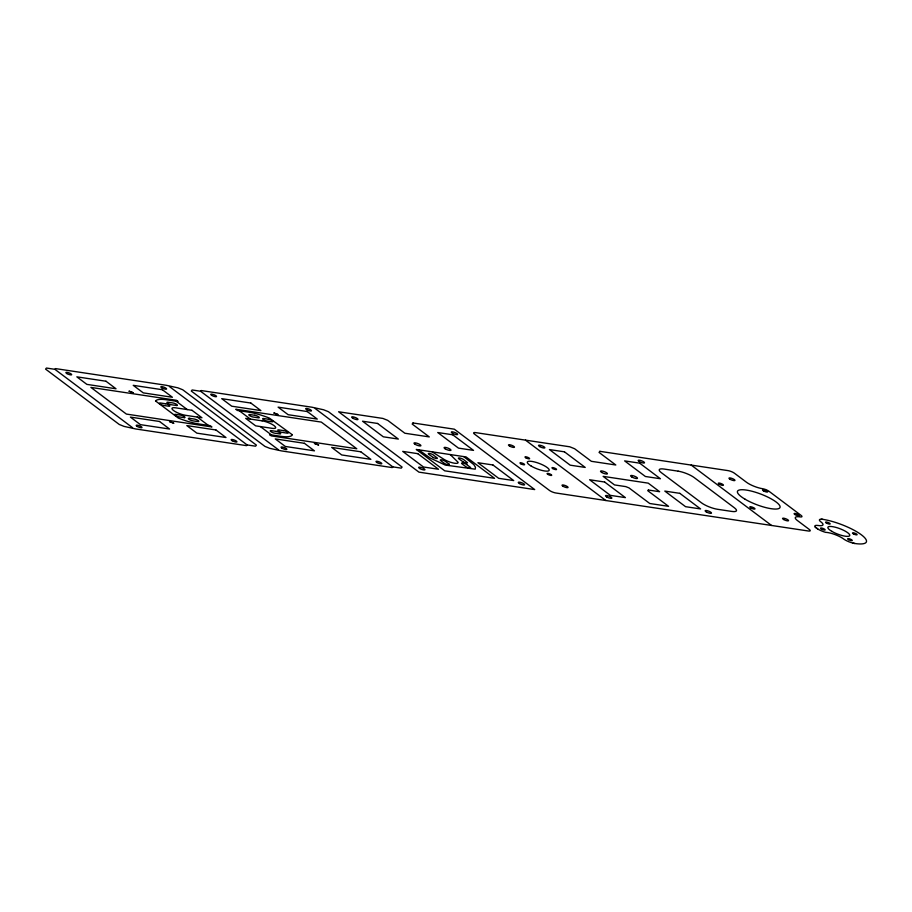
<?xml version="1.0" encoding="UTF-8"?>
<svg xmlns="http://www.w3.org/2000/svg" width="912" height="912" viewBox="0 0 912 912"><rect width="100%" height="100%" fill="white"/><g stroke="black" fill="none" stroke-linecap="round" stroke-linejoin="round"><path stroke-width="1.37" d="M247.129 444.931L246.582 445.66L135.774 428.971L124.089 426.406L119.267 424.468L45.6 369.121L46.409 368.038L54.868 369.314L55.415 368.585L166.223 385.274L177.897 387.839L182.731 389.766L256.397 445.124L255.588 446.207L247.129 444.931L169.438 386.563M392.821 466.876L392.285 467.594L281.466 450.904L269.792 448.351L264.959 446.413L191.303 391.054L192.113 389.971L200.572 391.248L201.107 390.53L311.927 407.208L323.6 409.773L328.434 411.711L402.089 467.058L401.28 468.141L392.821 466.876L315.142 408.496M821.21 519.202L822.749 519.338A29.503 7.387 20.8 0 1 861.384 534.82A29.503 7.387 20.8 0 1 854.897 543.495L853.073 543.13A8.573 2.143 20.8 0 1 843.805 539.106A12.289 3.078 20.8 0 0 825.531 532.334A9.758 2.44 20.8 0 1 818.075 529.199L815.282 527.147A8.573 2.143 20.8 0 1 818.201 525.506A12.289 3.078 20.8 0 0 820.914 521.892A8.573 2.143 20.8 0 1 821.21 519.202L822.749 519.338M418.631 449.798L466.1 456.946L494.566 478.333L444.725 470.82L416.26 449.434L418.631 449.798L430.27 458.075L445.261 465.074L475.209 469.178L475.471 467.218L473.852 464.641L463.752 456.593M853.073 543.13L854.897 543.495M817.847 529.063L815.282 527.147M691.182 465.074L771.541 525.46M525.483 440.131L605.842 500.517M450.209 454.552L458.12 462.293A9.143 2.291 20.8 0 1 452.5 462.817L450.311 462.179A9.143 2.291 20.8 0 1 444.053 459.409L432.174 451.839M239.286 410.742L250.378 419.075M260.342 426.554L271.434 434.899M200.572 391.248L278.251 449.616M176.198 401.246L187.291 409.579M197.254 417.058L208.346 425.391M54.868 369.314L132.548 427.682M129.116 391.225L133.255 392.787L129.151 391.157M273.988 413.033L278.114 414.607L273.999 412.999M155.542 400.961L178.273 418.038A29.503 7.387 20.8 0 0 198.93 423.977L210.227 425.676L211.926 426.953L126.392 414.082L90.892 387.406L176.438 400.288L178.079 401.519L166.793 399.821A29.503 7.387 20.8 0 0 155.542 400.961M292.159 434.648L292.091 435.172A29.503 7.387 20.8 0 1 280.85 436.312L269.553 434.614L271.263 435.89L356.797 448.772L321.309 422.096L235.763 409.226L237.405 410.457L248.702 412.156A29.503 7.387 20.8 0 1 269.359 418.095L292.159 434.648M169.564 421.595L173.702 423.157L169.564 421.595M314.435 443.414L318.573 444.976L314.435 443.414M412.988 422.963L412.178 424.046L429.29 436.916L404.848 433.234L387.737 420.375L382.903 418.437L338.591 411.768L418.95 472.142L534.706 489.573L454.347 429.187L412.988 422.963M599.868 451.326L599.059 452.42L615.805 464.995L591.364 461.312L574.617 448.738L569.795 446.8L475.528 432.607A4.913 1.231 20.8 0 0 474.445 434.055L549.446 490.417A4.913 1.231 20.8 0 0 555.887 492.993L808.34 531.001A4.913 1.231 20.8 0 0 809.423 529.553L797.362 520.501A12.289 3.078 20.8 0 1 800.063 516.887A4.913 1.231 20.8 0 0 801.146 515.44L769.01 491.283A4.913 1.231 20.8 0 0 762.569 488.707A12.289 3.078 20.8 0 1 746.472 482.254L734.411 473.203A4.913 1.231 20.8 0 0 727.981 470.615L599.868 451.326M648.352 490.018L647.805 490.736L668.564 506.331L649.766 503.504L629.006 487.909L625.792 486.62L614.506 484.922L603.117 476.36L648.238 483.155L659.627 491.716L648.352 490.018M184.372 417.65L179.128 416.898A3.078 0.764 20.8 0 1 175.343 415.45A3.078 0.764 20.8 0 1 175.229 414.333L180.473 415.085A3.078 0.764 20.8 0 1 184.258 416.533A3.078 0.764 20.8 0 1 184.372 417.65M176.723 405.509L171.467 404.757A3.078 0.764 20.8 0 1 167.443 403.138A3.078 0.764 20.8 0 1 168.116 402.238L172.824 402.944A3.078 0.764 20.8 0 1 176.609 404.392A3.078 0.764 20.8 0 1 176.723 405.509M189.548 418.334L189.001 418.289A3.078 0.764 20.8 0 0 189.115 419.406A3.078 0.764 20.8 0 0 192.899 420.854L197.596 421.561A3.078 0.764 20.8 0 0 198.28 420.66A3.078 0.764 20.8 0 0 194.256 419.053L189.548 418.334M105.974 381.227L76.836 376.838L86.879 384.385L116.018 388.774L105.974 381.227M162.37 389.72L133.232 385.331L143.275 392.878L172.414 397.267L162.37 389.72M250.846 403.047L221.707 398.658L231.751 406.205L260.889 410.594L250.846 403.047M307.241 411.54L278.103 407.151L288.146 414.698L317.285 419.087L307.241 411.54M377.579 423.464L362.543 421.207L383.302 436.802L398.339 439.071L377.579 423.464M452.774 434.796L437.737 432.527L458.497 448.123L473.533 450.391L452.774 434.796M564.46 451.828L549.423 449.57L570.182 465.166L585.219 467.434L564.46 451.828M639.665 463.159L624.617 460.891L645.377 476.486L660.425 478.754L639.665 463.159M678.129 471.162L664.027 469.042A12.289 3.078 20.8 0 0 661.325 472.655L701.499 502.843A12.289 3.078 20.8 0 0 717.596 509.295L731.698 511.415A12.289 3.078 20.8 0 0 734.399 507.802L694.226 477.603A12.289 3.078 20.8 0 0 678.129 471.162M254.733 415.279L250.036 414.572A3.078 0.764 20.8 0 0 249.158 415.313A3.078 0.764 20.8 0 0 252.715 416.955L258.085 417.799A3.078 0.764 20.8 0 0 258.757 416.887A3.078 0.764 20.8 0 0 254.733 415.279M165.323 403.708L160.66 403.013A3.044 0.764 20.8 0 0 159.988 403.902A3.044 0.764 20.8 0 0 163.978 405.498L168.64 406.205A3.044 0.764 20.8 0 0 169.313 405.304A3.044 0.764 20.8 0 0 165.323 403.708M268.504 419.246L263.842 418.54A3.044 0.764 20.8 0 0 263.169 419.44A3.044 0.764 20.8 0 0 267.159 421.036L271.822 421.743A3.044 0.764 20.8 0 0 272.494 420.842A3.044 0.764 20.8 0 0 268.504 419.246M191.987 410.286L175.594 407.812A9.143 2.291 20.8 0 0 173.474 410.457A9.143 2.291 20.8 0 0 185.432 415.279L201.951 417.764L191.987 410.286M262.086 420.842L245.681 418.369L255.645 425.847L272.164 428.344A9.143 2.291 20.8 0 0 274.067 425.608A9.143 2.291 20.8 0 0 262.086 420.842M283.301 430.567L278.958 429.917A3.078 0.764 20.8 0 0 278.08 430.658A3.078 0.764 20.8 0 0 281.648 432.299L287.006 433.143A3.078 0.764 20.8 0 0 287.884 432.402A3.078 0.764 20.8 0 0 284.327 430.76L283.301 430.567M276.165 431.376L271.468 430.669A3.078 0.764 20.8 0 0 270.784 431.581A3.078 0.764 20.8 0 0 274.808 433.189L279.517 433.895A3.078 0.764 20.8 0 0 280.383 433.154A3.078 0.764 20.8 0 0 276.826 431.513L276.165 431.376M417.753 453.663L402.716 451.394L423.476 466.99L438.512 469.258L417.753 453.663M492.959 464.983L477.922 462.715L498.682 478.321L513.718 480.578L492.959 464.983M604.645 482.026L589.608 479.758L610.367 495.364L625.404 497.621L604.645 482.026M679.839 493.346L664.802 491.078L685.562 506.684L700.598 508.942L679.839 493.346M159.543 421.481L130.405 417.103L140.448 424.65L169.598 429.039L159.543 421.481M215.95 429.974L186.812 425.585L196.855 433.143L225.994 437.521L215.95 429.974M304.414 443.3L275.276 438.911L285.319 446.458L314.458 450.847L304.414 443.3M360.81 451.793L331.672 447.404L341.715 454.951L370.865 459.34L360.81 451.793M463.41 462.076L458.907 458.884A3.078 0.764 20.8 0 1 459.591 457.984A3.078 0.764 20.8 0 1 463.615 459.591L467.48 462.692A3.078 0.764 20.8 0 1 463.41 462.076M433.337 457.55L428.834 454.358A3.078 0.764 20.8 0 1 429.221 453.412A3.078 0.764 20.8 0 1 433.018 454.723L437.407 458.166A3.078 0.764 20.8 0 1 433.337 457.55M466.716 464.573L466.271 464.288A3.078 0.764 20.8 0 0 462.464 462.977A3.078 0.764 20.8 0 0 462.088 463.912L465.941 466.773A3.078 0.764 20.8 0 0 469.748 468.084A3.078 0.764 20.8 0 0 470.136 467.138L466.716 464.573M448.829 463.923L445.512 461.426A3.044 0.764 20.8 0 0 441.522 459.83A3.044 0.764 20.8 0 0 440.849 460.731L444.167 463.216A3.044 0.764 20.8 0 0 448.157 464.824A3.044 0.764 20.8 0 0 448.829 463.923M525.836 457.801A2.462 0.616 20.8 0 0 529.587 458.725A2.462 0.616 20.8 0 0 526.498 456.912A2.462 0.616 20.8 0 0 525.836 457.801M137.267 426.44A3.078 0.764 20.8 0 0 141.953 427.591A3.078 0.764 20.8 0 0 138.088 425.334A3.078 0.764 20.8 0 0 137.267 426.44M232.207 440.735A3.078 0.764 20.8 0 0 236.892 441.887A3.078 0.764 20.8 0 0 233.027 439.63A3.078 0.764 20.8 0 0 232.207 440.735M66.952 373.601A3.078 0.764 20.8 0 0 71.626 374.752A3.078 0.764 20.8 0 0 67.773 372.495A3.078 0.764 20.8 0 0 66.952 373.601M161.891 387.896A3.078 0.764 20.8 0 0 166.565 389.048A3.078 0.764 20.8 0 0 162.712 386.791A3.078 0.764 20.8 0 0 161.891 387.896M377.066 462.544A3.078 0.764 20.8 0 0 381.752 463.706A3.078 0.764 20.8 0 0 377.899 461.438A3.078 0.764 20.8 0 0 377.066 462.544M211.812 395.409A3.078 0.764 20.8 0 0 216.497 396.572A3.078 0.764 20.8 0 0 212.644 394.303A3.078 0.764 20.8 0 0 211.812 395.409M306.751 409.705A3.078 0.764 20.8 0 0 311.437 410.867A3.078 0.764 20.8 0 0 307.583 408.599A3.078 0.764 20.8 0 0 306.751 409.705M282.127 448.248A3.078 0.764 20.8 0 0 286.813 449.411A3.078 0.764 20.8 0 0 282.959 447.142A3.078 0.764 20.8 0 0 282.127 448.248M519.407 483.531A3.374 0.844 20.8 0 0 524.56 484.808A3.374 0.844 20.8 0 0 520.319 482.323A3.374 0.844 20.8 0 0 519.407 483.531M452.443 433.211A3.374 0.844 20.8 0 0 457.596 434.488A3.374 0.844 20.8 0 0 453.355 432.003A3.374 0.844 20.8 0 0 452.443 433.211M419.771 468.529A3.374 0.844 20.8 0 0 424.924 469.805A3.374 0.844 20.8 0 0 420.683 467.32A3.374 0.844 20.8 0 0 419.771 468.529M352.807 418.209A3.374 0.844 20.8 0 0 357.949 419.486A3.374 0.844 20.8 0 0 353.719 416.989A3.374 0.844 20.8 0 0 352.807 418.209M639.323 461.586A3.374 0.844 20.8 0 0 644.476 462.851A3.374 0.844 20.8 0 0 640.235 460.366A3.374 0.844 20.8 0 0 639.323 461.586M606.651 496.903A3.374 0.844 20.8 0 0 611.804 498.169A3.374 0.844 20.8 0 0 607.563 495.683A3.374 0.844 20.8 0 0 606.651 496.903M706.298 511.906A3.374 0.844 20.8 0 0 711.451 513.171A3.374 0.844 20.8 0 0 707.21 510.686A3.374 0.844 20.8 0 0 706.298 511.906M539.687 446.584A3.374 0.844 20.8 0 0 544.84 447.849A3.374 0.844 20.8 0 0 540.599 445.364A3.374 0.844 20.8 0 0 539.687 446.584M601.749 472.45A3.682 0.923 20.8 0 0 607.369 473.841A3.682 0.923 20.8 0 0 602.741 471.128A3.682 0.923 20.8 0 0 601.749 472.45M631.834 476.976A3.682 0.923 20.8 0 0 637.454 478.367A3.682 0.923 20.8 0 0 632.825 475.654A3.682 0.923 20.8 0 0 631.834 476.976M853.336 533.816A2.462 0.616 20.8 0 0 857.086 534.74A2.462 0.616 20.8 0 0 853.997 532.927A2.462 0.616 20.8 0 0 853.336 533.816M821.381 529.006A2.462 0.616 20.8 0 0 825.121 529.929A2.462 0.616 20.8 0 0 822.043 528.116A2.462 0.616 20.8 0 0 821.381 529.006M831.847 531.354A11.674 2.918 20.8 0 0 849.642 535.754A11.674 2.918 20.8 0 0 834.993 527.147A11.674 2.918 20.8 0 0 831.847 531.354M826.397 523.021A2.462 0.616 20.8 0 0 830.137 523.955A2.462 0.616 20.8 0 0 827.059 522.143A2.462 0.616 20.8 0 0 826.397 523.021M848.491 539.63A2.462 0.616 20.8 0 0 852.241 540.554A2.462 0.616 20.8 0 0 849.152 538.741A2.462 0.616 20.8 0 0 848.491 539.63M509.569 446.048A3.192 0.798 20.8 0 0 514.436 447.256A3.192 0.798 20.8 0 0 510.435 444.896A3.192 0.798 20.8 0 0 509.569 446.048M563.149 486.313A3.192 0.798 20.8 0 0 568.016 487.51A3.192 0.798 20.8 0 0 564.004 485.15A3.192 0.798 20.8 0 0 563.149 486.313M552.775 468.586A2.462 0.616 20.8 0 0 556.525 469.509A2.462 0.616 20.8 0 0 553.436 467.708A2.462 0.616 20.8 0 0 552.775 468.586M520.82 463.775A2.462 0.616 20.8 0 0 524.56 464.698A2.462 0.616 20.8 0 0 521.482 462.886A2.462 0.616 20.8 0 0 520.82 463.775M531.286 466.135A11.674 2.918 20.8 0 0 549.081 470.524A11.674 2.918 20.8 0 0 534.432 461.928A11.674 2.918 20.8 0 0 531.286 466.135M547.93 474.411A2.462 0.616 20.8 0 0 551.68 475.334A2.462 0.616 20.8 0 0 548.602 473.522A2.462 0.616 20.8 0 0 547.93 474.411M783.636 519.509A3.192 0.798 20.8 0 0 788.504 520.706A3.192 0.798 20.8 0 0 784.491 518.358A3.192 0.798 20.8 0 0 783.636 519.509M745.172 499.274A22.743 5.689 20.8 0 0 779.817 507.824A22.743 5.689 20.8 0 0 751.294 491.078A22.743 5.689 20.8 0 0 745.172 499.274M750.736 507.904A2.77 0.695 20.8 0 0 754.954 508.942A2.77 0.695 20.8 0 0 751.488 506.901A2.77 0.695 20.8 0 0 750.736 507.904M795.013 514.562A2.77 0.695 20.8 0 0 799.231 515.611A2.77 0.695 20.8 0 0 795.754 513.57A2.77 0.695 20.8 0 0 795.013 514.562M763.469 490.861A2.77 0.695 20.8 0 0 767.687 491.91A2.77 0.695 20.8 0 0 764.21 489.869A2.77 0.695 20.8 0 0 763.469 490.861M719.192 484.192A2.77 0.695 20.8 0 0 723.41 485.241A2.77 0.695 20.8 0 0 719.944 483.2A2.77 0.695 20.8 0 0 719.192 484.192M730.056 479.256A3.192 0.798 20.8 0 0 734.935 480.453A3.192 0.798 20.8 0 0 730.922 478.105A3.192 0.798 20.8 0 0 730.056 479.256M415.245 444.372A3.682 0.923 20.8 0 0 420.865 445.751A3.682 0.923 20.8 0 0 416.237 443.038A3.682 0.923 20.8 0 0 415.245 444.372M445.102 448.761A3.682 0.923 20.8 0 0 450.881 450.346A3.682 0.923 20.8 0 0 446.595 447.644A3.682 0.923 20.8 0 0 445.102 448.761"/></g></svg>
